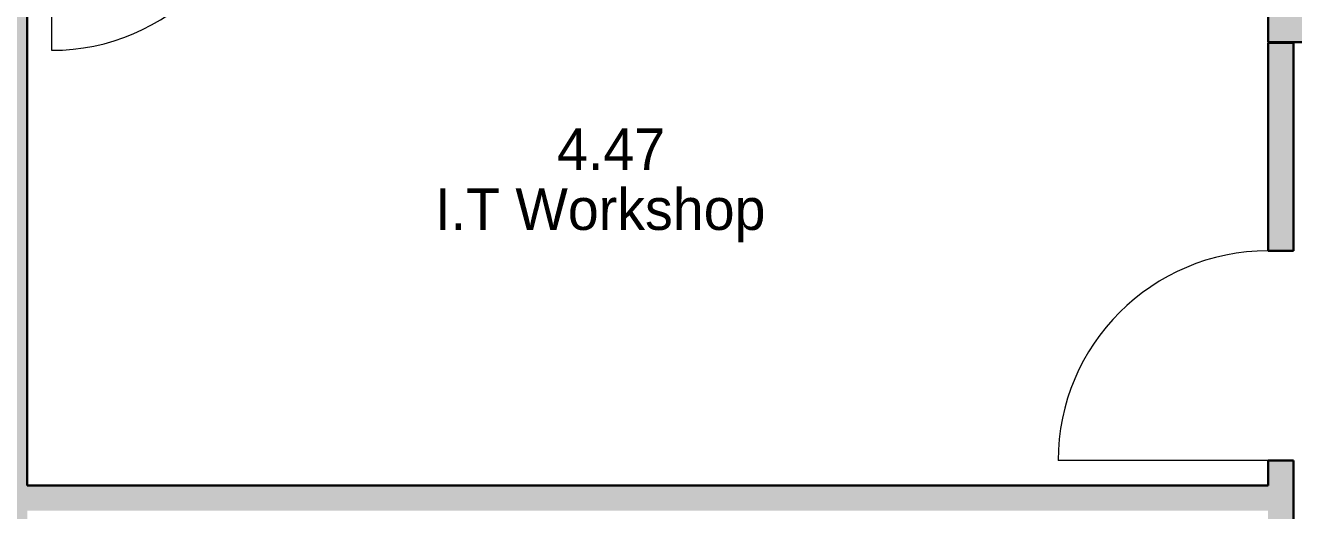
# Model space of a CAD drawing. Header units: millimetres. Extents: x 79795 to 317870, y -36033 to 97293.
# Drawn here: x 167772 to 173877, y 19407 to 21745 of the extents above; entities that cross this region are included whole.
import ezdxf

# ---------------------------------------------------------------- set-up
doc = ezdxf.new("R2010")
doc.units = ezdxf.units.MM
doc.header["$MEASUREMENT"] = 0
for name, color, linetype, lineweight in [('A-AREA-IDEN', 7, 'CONTINUOUS', 9), ('CSM-STL-XX-ZZ-M3-A-XXXX-00001_detached _19_04_21__rvt-1-Level 4$0$A-DOOR', 4, 'CONTINUOUS', 9), ('CSM-STL-XX-ZZ-M3-A-XXXX-00001_detached _19_04_21__rvt-1-Level 4$0$A-WALL', 7, 'CONTINUOUS', 9), ('CSM-STL-XX-ZZ-M3-A-XXXX-00001_detached _19_04_21__rvt-1-Level 4$0$A-WALL-PATT', 7, 'CONTINUOUS', 9), ('CSM-STL-XX-ZZ-M3-A-XXXX-00001_detached _19_04_21__rvt-1-Level 4$0$I-WALL', 7, 'CONTINUOUS', 9)]:
    doc.layers.add(name, color=color, linetype=linetype, lineweight=lineweight)
doc.styles.add('Century Gothic', font='GOTHIC.TTF', dxfattribs={"height": 200})

msp = doc.modelspace()

# ---------------------------------------------------------------- hatches: boundary and pattern name
at = {"layer": 'CSM-STL-XX-ZZ-M3-A-XXXX-00001_detached _19_04_21__rvt-1-Level 4$0$A-WALL-PATT'}
for points in [[(167780.8, 15707.3), (167780.8, 26805.3), (167678.8, 26805.3), (167678.8, 15707.3)], [(177878.1, 21663.8), (178000.1, 21663.8), (178000.1, 21785.8), (173754.1, 21785.8), (173754.1, 21663.8), (177124.4, 21663.8)], [(173754.1, 19407.3), (173754.1, 19529.3), (167780.8, 19529.3), (167780.8, 19407.3), (173536.6, 19407.3)]]:
    msp.add_hatch(color=256, dxfattribs=at).paths.add_polyline_path(points, flags=0)
h = msp.add_hatch(color=256, dxfattribs=at)
h.paths.add_polyline_path([(173876.1, 15107.3), (173876.1, 19648.8), (173754.1, 19648.8), (173754.1, 15107.3)], flags=0)
h.paths.add_polyline_path([(173876.1, 20658.8), (173876.1, 21661.8), (173754.1, 21661.8), (173754.1, 20658.8)], flags=0)

# ---------------------------------------------------------------- linework, layer by layer
at = {"layer": 'CSM-STL-XX-ZZ-M3-A-XXXX-00001_detached _19_04_21__rvt-1-Level 4$0$A-DOOR'}
for p, q in [((167898.3, 22635.3), (167898.3, 21625.3)), ((173754.1, 19648.8), (172744.1, 19648.8))]:
    msp.add_line(p, q, dxfattribs=at)
for centre, start, end in [((167898.3, 22635.3), 270, 0), ((173754.1, 19648.8), 90, 180)]:
    msp.add_arc(centre, 1010, start, end, dxfattribs=at)
at = {"layer": 'CSM-STL-XX-ZZ-M3-A-XXXX-00001_detached _19_04_21__rvt-1-Level 4$0$A-WALL', "lineweight": 30}
for p, q in [((173754.1, 21785.8), (173754.1, 21663.8)), ((173754.1, 21663.8), (177878.1, 21663.8)), ((173754.1, 21661.8), (173754.1, 20658.8)), ((173876.1, 21661.8), (173754.1, 21661.8)), ((173876.1, 20658.8), (173876.1, 21661.8)), ((173754.1, 20658.8), (173876.1, 20658.8)), ((173754.1, 19648.8), (173754.1, 19529.3)), ((173876.1, 19648.8), (173754.1, 19648.8)), ((173876.1, 15209.3), (173876.1, 19648.8)), ((173754.1, 19529.3), (167780.8, 19529.3))]:
    msp.add_line(p, q, dxfattribs=at)
at = {"layer": 'CSM-STL-XX-ZZ-M3-A-XXXX-00001_detached _19_04_21__rvt-1-Level 4$0$I-WALL', "lineweight": 30}
msp.add_line((167780.8, 19529.3), (167780.8, 22635.3), dxfattribs=at)

# ---------------------------------------------------------------- texts
at = {"layer": 'A-AREA-IDEN', "style": 'Century Gothic'}
for s, p in [('4.47', (170331, 21048.8)), ('I.T Workshop', (169744.6, 20759.8))]:
    msp.add_text(s, height=200, dxfattribs=at).set_placement(p)

doc.saveas('drawing.dxf')
